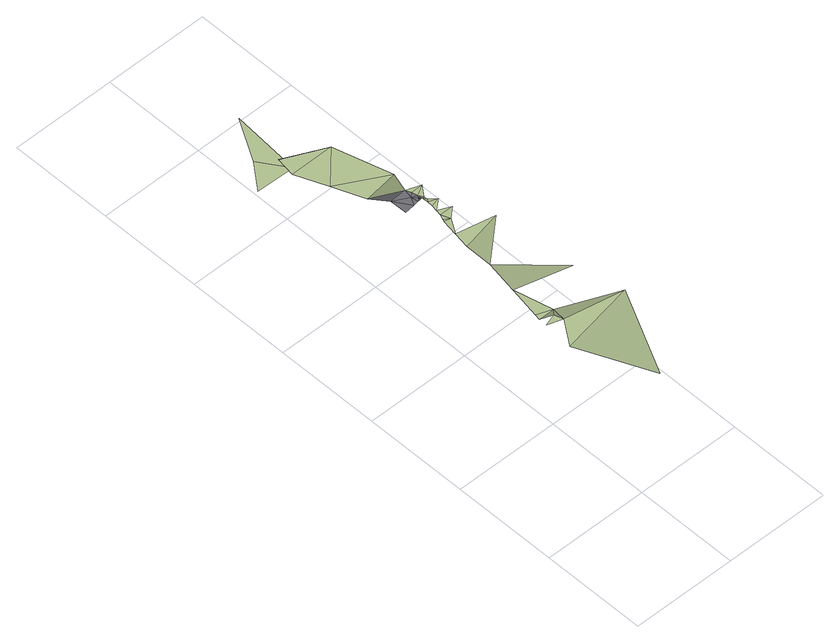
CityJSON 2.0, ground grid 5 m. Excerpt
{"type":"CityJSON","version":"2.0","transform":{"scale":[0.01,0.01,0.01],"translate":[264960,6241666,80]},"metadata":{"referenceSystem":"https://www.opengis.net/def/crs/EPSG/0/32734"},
"CityObjects":{
"terrain1":{"type":"TINRelief","geometry":[{"type":"CompositeSurface","lod":"1","boundaries":[[[0,1,2]],[[3,4,5]],[[6,1,7]],[[6,7,8]],[[0,7,1]],[[0,4,3]],[[8,7,9]],[[3,7,0]],[[9,10,11]],[[12,11,13]],[[14,15,16]],[[16,12,13]],[[14,17,15]],[[18,17,14]],[[19,18,14]],[[18,19,20]],[[20,21,22]],[[23,24,25]],[[23,22,21]],[[25,26,27]],[[27,26,28]],[[25,24,26]],[[21,24,23]],[[29,30,31]],[[30,29,28]],[[26,30,28]],[[32,33,34]],[[32,35,33]],[[36,34,37]],[[31,36,37]],[[32,34,36]],[[38,39,40]],[[38,35,32]],[[38,41,39]]]}]},
"road1":{"type":"Road","attributes":{"highway":"residential","name":"Selbourne Road","surface":"asphalt","lanes":1,"width":5.6,"oneway":"yes"},"geometry":[{"type":"MultiSurface","lod":"1","boundaries":[[[42,43,44]],[[44,43,45]],[[46,45,43]],[[31,44,45]],[[37,44,31]],[[46,47,45]],[[46,48,47]],[[49,47,48]],[[28,45,47]],[[47,49,27]],[[29,31,45]],[[45,28,29]],[[28,47,27]]]}]}
},
"vertices":[
[129,575,540],[117,618,540],[58,600,540],[408,522,540],[46,455,540],[171,76,590],[91,674,490],[166,672,490],[97,701,490],[124,858,490],[471,880,350],[151,1016,490],[178,1173,450],[372,1213,450],[235,1322,450],[205,1330,450],[191,1252,450],[210,1340,450],[219,1366,450],[283,1364,450],[225,1393,450],[273,1432,450],[229,1420,450],[231,1448,450],[239,1462,450],[229,1475,450],[239,1478,450],[229,1479,450],[225,1502,450],[219,1529,450],[277,1529,450],[209,1555,450],[236,1999,330],[26,1998,330],[87,1850,330],[41,2092,330],[312,1724,330],[148,1703,330],[203,2180,90],[115,2310,90],[19,2185,90],[232,2515,90],
[130,1467,450],[179,1473,450],[128,1549,450],[200,1510,450],[204,1476,450],[218,1491,450],[216,1477,450],[223,1478,450]
]}
